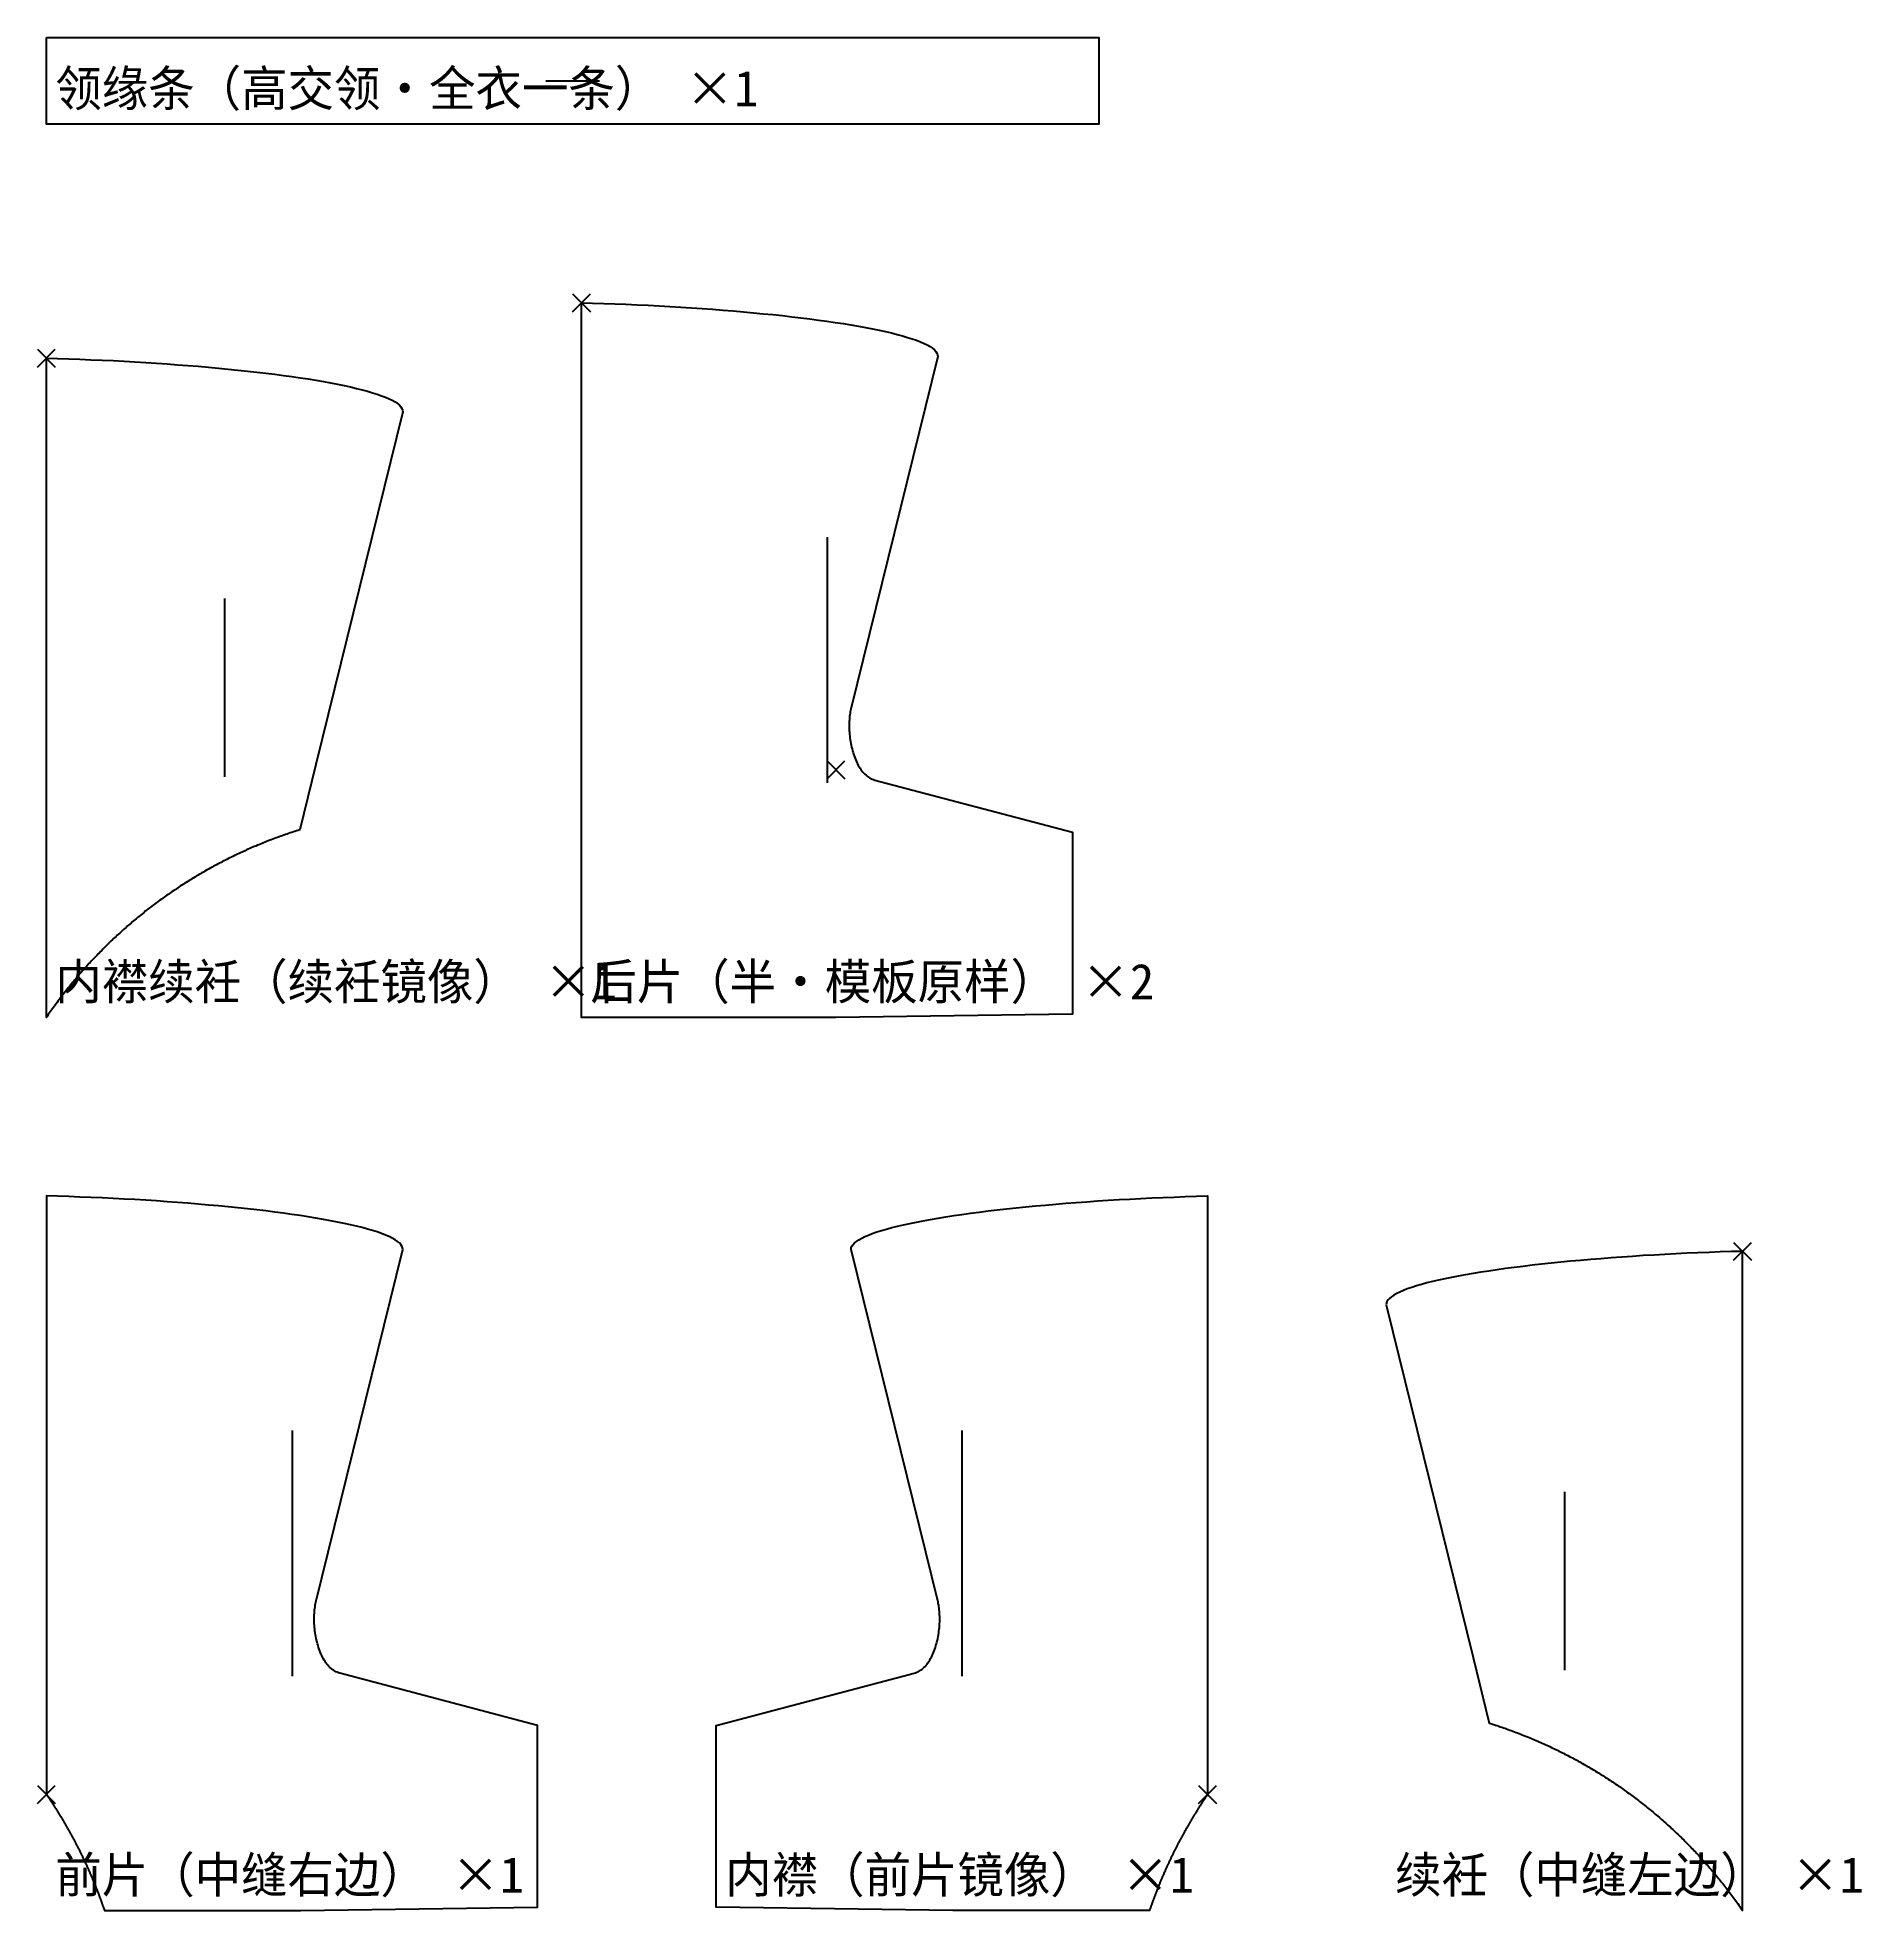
# Model space of a CAD drawing. Header units: millimetres. Extents: x 410 to 2452, y 420 to 2517.
import ezdxf

# ---------------------------------------------------------------- set-up
doc = ezdxf.new("R2010")
doc.units = ezdxf.units.MM
for name, color, linetype in [('CUT_轮廓', 7, 'Continuous'), ('GRAIN_布纹', 3, 'Continuous'), ('NOTCH_刀口', 1, 'Continuous'), ('TEXT_文字', 5, 'Continuous')]:
    doc.layers.add(name, color=color, linetype=linetype)

msp = doc.modelspace()

# ---------------------------------------------------------------- linework, layer by layer
at = {"layer": 'CUT_轮廓'}
for points in [[(420, 2517.1), (1598.3, 2517.1), (1598.3, 2420), (420, 2420), (420, 2517.1)], [(1019, 2220), (1031.5, 2219.7), (1044, 2219.3), (1056.5, 2218.8), (1068.9, 2218.3), (1081.3, 2217.8), (1093.6, 2217.2), (1105.9, 2216.6), (1118.1, 2215.9), (1130.2, 2215.2), (1142.2, 2214.4), (1154.1, 2213.6), (1165.9, 2212.7), (1177.5, 2211.8), (1189, 2210.9), (1200.4, 2209.9), (1211.6, 2208.9), (1222.6, 2207.8), (1233.4, 2206.7), (1244, 2205.6), (1254.5, 2204.4), (1264.7, 2203.2), (1274.6, 2202), (1284.4, 2200.7), (1293.9, 2199.4), (1303.1, 2198), (1312.1, 2196.7), (1320.7, 2195.2), (1329.1, 2193.8), (1337.2, 2192.3), (1344.9, 2190.8), (1352.4, 2189.3), (1359.4, 2187.8), (1366.2, 2186.2), (1372.6, 2184.6), (1378.6, 2183), (1384.2, 2181.3), (1389.4, 2179.7), (1394.3, 2178), (1398.7, 2176.2), (1402.7, 2174.5), (1406.2, 2172.8), (1409.3, 2171), (1412, 2169.2), (1414.2, 2167.4), (1415.9, 2165.6), (1417.1, 2163.7), (1417.8, 2161.9), (1418, 2160), (1320.7, 1765.2), (1320.4, 1763.6), (1320, 1761.9), (1319.8, 1760.2), (1319.5, 1758.5), (1319.3, 1756.7), (1319.1, 1754.9), (1319, 1753), (1318.9, 1751.1), (1318.8, 1749.1), (1318.8, 1747.2), (1318.8, 1745.2), (1318.8, 1743.1), (1318.9, 1741.1), (1319.1, 1739.1), (1319.2, 1737), (1319.4, 1734.9), (1319.7, 1732.9), (1320, 1730.8), (1320.3, 1728.7), (1320.6, 1726.7), (1321, 1724.6), (1321.5, 1722.6), (1322, 1720.5), (1322.5, 1718.5), (1323.1, 1716.6), (1323.7, 1714.6), (1324.3, 1712.7), (1325, 1710.8), (1325.7, 1709), (1326.5, 1707.2), (1327.3, 1705.4), (1328.2, 1703.7), (1329, 1702), (1330, 1700.4), (1331, 1698.9), (1332, 1697.4), (1333, 1696), (1334.1, 1694.6), (1335.3, 1693.4), (1336.5, 1692.2), (1337.7, 1691), (1339, 1690), (1340.3, 1689), (1341.6, 1688.2), (1343, 1687.4), (1344.5, 1686.8), (1346, 1686.2), (1347.5, 1685.7), (1569, 1627.3), (1569, 1423.7), (1304, 1420), (1069, 1420), (1019, 1420), (1019, 2220)], [(819, 2098), (721.7, 1703.2), (703.7, 1629.9), (701.9, 1629.3), (700.1, 1628.8), (698.3, 1628.2), (696.6, 1627.6), (694.8, 1627), (693, 1626.4), (691.2, 1625.8), (689.4, 1625.2), (687.7, 1624.6), (685.9, 1624), (684.1, 1623.4), (682.4, 1622.7), (680.6, 1622.1), (678.9, 1621.5), (677.1, 1620.8), (675.3, 1620.2), (673.6, 1619.5), (671.8, 1618.8), (670.1, 1618.2), (668.4, 1617.5), (666.6, 1616.8), (664.9, 1616.1), (663.1, 1615.4), (661.4, 1614.7), (659.7, 1614), (657.9, 1613.3), (656.2, 1612.6), (654.5, 1611.8), (652.8, 1611.1), (651, 1610.4), (649.3, 1609.6), (647.6, 1608.9), (645.9, 1608.1), (644.2, 1607.4), (642.5, 1606.6), (640.8, 1605.8), (639.1, 1605), (637.4, 1604.3), (635.7, 1603.5), (634, 1602.7), (632.3, 1601.9), (630.6, 1601.1), (628.9, 1600.2), (627.2, 1599.4), (625.5, 1598.6), (623.9, 1597.8), (622.2, 1596.9), (620.5, 1596.1), (618.8, 1595.2), (617.2, 1594.4), (615.5, 1593.5), (613.9, 1592.6), (612.2, 1591.8), (610.5, 1590.9), (608.9, 1590), (607.2, 1589.1), (605.6, 1588.2), (604, 1587.3), (602.3, 1586.4), (600.7, 1585.5), (599.1, 1584.6), (597.4, 1583.6), (595.8, 1582.7), (594.2, 1581.8), (592.6, 1580.8), (591, 1579.9), (589.3, 1578.9), (587.7, 1578), (586.1, 1577), (584.5, 1576), (582.9, 1575.1), (581.3, 1574.1), (579.7, 1573.1), (578.2, 1572.1), (576.6, 1571.1), (575, 1570.1), (573.4, 1569.1), (571.8, 1568.1), (570.3, 1567.1), (568.7, 1566), (567.1, 1565), (565.6, 1564), (564, 1562.9), (562.5, 1561.9), (560.9, 1560.8), (559.4, 1559.8), (557.8, 1558.7), (556.3, 1557.6), (554.8, 1556.6), (553.2, 1555.5), (551.7, 1554.4), (550.2, 1553.3), (548.7, 1552.2), (547.1, 1551.1), (545.6, 1550), (544.1, 1548.9), (542.6, 1547.8), (541.1, 1546.7), (539.6, 1545.5), (538.1, 1544.4), (536.6, 1543.3), (535.2, 1542.1), (533.7, 1541), (532.2, 1539.8), (530.7, 1538.7), (529.3, 1537.5), (527.8, 1536.3), (526.3, 1535.1), (524.9, 1534), (523.4, 1532.8), (522, 1531.6), (520.5, 1530.4), (519.1, 1529.2), (517.7, 1528), (516.2, 1526.8), (514.8, 1525.6), (513.4, 1524.4), (512, 1523.1), (510.6, 1521.9), (509.2, 1520.7), (507.7, 1519.4), (506.3, 1518.2), (505, 1517), (503.6, 1515.7), (502.2, 1514.4), (500.8, 1513.2), (499.4, 1511.9), (498, 1510.6), (496.7, 1509.4), (495.3, 1508.1), (493.9, 1506.8), (492.6, 1505.5), (491.2, 1504.2), (489.9, 1502.9), (488.5, 1501.6), (487.2, 1500.3), (485.9, 1499), (484.5, 1497.7), (483.2, 1496.3), (481.9, 1495), (480.6, 1493.7), (479.3, 1492.3), (478, 1491), (476.7, 1489.6), (475.4, 1488.3), (474.1, 1486.9), (472.8, 1485.6), (471.5, 1484.2), (470.2, 1482.8), (468.9, 1481.5), (467.7, 1480.1), (466.4, 1478.7), (465.2, 1477.3), (463.9, 1475.9), (462.7, 1474.5), (461.4, 1473.1), (460.2, 1471.7), (458.9, 1470.3), (457.7, 1468.9), (456.5, 1467.5), (455.3, 1466.1), (454.1, 1464.6), (452.8, 1463.2), (451.6, 1461.8), (450.4, 1460.3), (449.2, 1458.9), (448.1, 1457.5), (446.9, 1456), (445.7, 1454.6), (444.5, 1453.1), (443.4, 1451.6), (442.2, 1450.2), (441, 1448.7), (439.9, 1447.2), (438.7, 1445.7), (437.6, 1444.3), (436.4, 1442.8), (435.3, 1441.3), (434.2, 1439.8), (433.1, 1438.3), (431.9, 1436.8), (430.8, 1435.3), (429.7, 1433.8), (428.6, 1432.3), (427.5, 1430.7), (426.4, 1429.2), (425.4, 1427.7), (424.3, 1426.2), (423.2, 1424.6), (422.1, 1423.1), (421.1, 1421.5), (420, 1420), (420, 1420), (420, 2158), (432.5, 2157.7), (445, 2157.3), (457.5, 2156.8), (469.9, 2156.3), (482.3, 2155.8), (494.6, 2155.2), (506.9, 2154.6), (519.1, 2153.9), (531.2, 2153.2), (543.2, 2152.4), (555.1, 2151.6), (566.9, 2150.7), (578.5, 2149.8), (590, 2148.9), (601.4, 2147.9), (612.6, 2146.9), (623.6, 2145.8), (634.4, 2144.7), (645, 2143.6), (655.5, 2142.4), (665.7, 2141.2), (675.6, 2140), (685.4, 2138.7), (694.9, 2137.4), (704.1, 2136), (713.1, 2134.7), (721.7, 2133.2), (730.1, 2131.8), (738.2, 2130.3), (745.9, 2128.8), (753.4, 2127.3), (760.4, 2125.8), (767.2, 2124.2), (773.6, 2122.6), (779.6, 2121), (785.2, 2119.3), (790.4, 2117.7), (795.3, 2116), (799.7, 2114.2), (803.7, 2112.5), (807.2, 2110.8), (810.3, 2109), (813, 2107.2), (815.2, 2105.4), (816.9, 2103.6), (818.1, 2101.7), (818.8, 2099.9), (819, 2098)], [(420, 550), (420.4, 549.4), (420.9, 548.7), (421.3, 548.1), (421.7, 547.5), (422.1, 546.9), (422.6, 546.2), (423, 545.6), (423.4, 545), (423.8, 544.3), (424.2, 543.7), (424.7, 543.1), (425.1, 542.4), (425.5, 541.8), (425.9, 541.2), (426.3, 540.5), (426.7, 539.9), (427.2, 539.3), (427.6, 538.6), (428, 538), (428.4, 537.3), (428.8, 536.7), (429.2, 536.1), (429.6, 535.4), (430, 534.8), (430.4, 534.1), (430.8, 533.5), (431.2, 532.9), (431.6, 532.2), (432, 531.6), (432.4, 530.9), (432.8, 530.3), (433.2, 529.6), (433.6, 529), (434, 528.3), (434.4, 527.7), (434.8, 527), (435.2, 526.4), (435.6, 525.7), (436, 525.1), (436.4, 524.4), (436.8, 523.8), (437.2, 523.1), (437.6, 522.5), (438, 521.8), (438.4, 521.2), (438.8, 520.5), (439.1, 519.9), (439.5, 519.2), (439.9, 518.6), (440.3, 517.9), (440.7, 517.3), (441.1, 516.6), (441.4, 516), (441.8, 515.3), (442.2, 514.6), (442.6, 514), (442.9, 513.3), (443.3, 512.7), (443.7, 512), (444.1, 511.3), (444.4, 510.7), (444.8, 510), (445.2, 509.4), (445.6, 508.7), (445.9, 508), (446.3, 507.4), (446.7, 506.7), (447, 506), (447.4, 505.4), (447.8, 504.7), (448.1, 504), (448.5, 503.4), (448.9, 502.7), (449.2, 502), (449.6, 501.4), (449.9, 500.7), (450.3, 500), (450.6, 499.4), (451, 498.7), (451.4, 498), (451.7, 497.3), (452.1, 496.7), (452.4, 496), (452.8, 495.3), (453.1, 494.6), (453.5, 494), (453.8, 493.3), (454.2, 492.6), (454.5, 492), (454.9, 491.3), (455.2, 490.6), (455.5, 489.9), (455.9, 489.2), (456.2, 488.6), (456.6, 487.9), (456.9, 487.2), (457.3, 486.5), (457.6, 485.8), (457.9, 485.2), (458.3, 484.5), (458.6, 483.8), (458.9, 483.1), (459.3, 482.4), (459.6, 481.8), (459.9, 481.1), (460.3, 480.4), (460.6, 479.7), (460.9, 479), (461.2, 478.3), (461.6, 477.7), (461.9, 477), (462.2, 476.3), (462.5, 475.6), (462.9, 474.9), (463.2, 474.2), (463.5, 473.5), (463.8, 472.8), (464.2, 472.2), (464.5, 471.5), (464.8, 470.8), (465.1, 470.1), (465.4, 469.4), (465.7, 468.7), (466, 468), (466.4, 467.3), (466.7, 466.6), (467, 465.9), (467.3, 465.2), (467.6, 464.5), (467.9, 463.8), (468.2, 463.2), (468.5, 462.5), (468.8, 461.8), (469.1, 461.1), (469.4, 460.4), (469.7, 459.7), (470, 459), (470.3, 458.3), (470.6, 457.6), (470.9, 456.9), (471.2, 456.2), (471.5, 455.5), (471.8, 454.8), (472.1, 454.1), (472.4, 453.4), (472.7, 452.7), (473, 452), (473.3, 451.3), (473.5, 450.6), (473.8, 449.9), (474.1, 449.2), (474.4, 448.5), (474.7, 447.8), (475, 447.1), (475.3, 446.3), (475.5, 445.6), (475.8, 444.9), (476.1, 444.2), (476.4, 443.5), (476.7, 442.8), (476.9, 442.1), (477.2, 441.4), (477.5, 440.7), (477.8, 440), (478, 439.3), (478.3, 438.6), (478.6, 437.9), (478.8, 437.1), (479.1, 436.4), (479.4, 435.7), (479.6, 435), (479.9, 434.3), (480.2, 433.6), (480.4, 432.9), (480.7, 432.2), (481, 431.5), (481.2, 430.7), (481.5, 430), (481.7, 429.3), (482, 428.6), (482.2, 427.9), (482.5, 427.2), (482.8, 426.5), (483, 425.7), (483.3, 425), (483.5, 424.3), (483.8, 423.6), (484, 422.9), (484.3, 422.2), (484.5, 421.4), (484.8, 420.7), (485, 420), (705, 420), (970, 423.7), (970, 627.3), (748.5, 685.7), (747, 686.2), (745.5, 686.8), (744, 687.4), (742.6, 688.2), (741.3, 689), (740, 690), (738.7, 691), (737.5, 692.2), (736.3, 693.4), (735.1, 694.6), (734, 696), (733, 697.4), (732, 698.9), (731, 700.4), (730, 702), (729.2, 703.7), (728.3, 705.4), (727.5, 707.2), (726.7, 709), (726, 710.8), (725.3, 712.7), (724.7, 714.6), (724.1, 716.6), (723.5, 718.5), (723, 720.5), (722.5, 722.6), (722, 724.6), (721.6, 726.7), (721.3, 728.7), (721, 730.8), (720.7, 732.9), (720.4, 734.9), (720.2, 737), (720.1, 739.1), (719.9, 741.1), (719.8, 743.1), (719.8, 745.2), (719.8, 747.2), (719.8, 749.1), (719.9, 751.1), (720, 753), (720.1, 754.9), (720.3, 756.7), (720.5, 758.5), (720.8, 760.2), (721, 761.9), (721.4, 763.6), (721.7, 765.2), (819, 1160), (818.8, 1161.9), (818.1, 1163.7), (816.9, 1165.6), (815.2, 1167.4), (813, 1169.2), (810.3, 1171), (807.2, 1172.8), (803.7, 1174.5), (799.7, 1176.2), (795.3, 1178), (790.4, 1179.7), (785.2, 1181.3), (779.6, 1183), (773.6, 1184.6), (767.2, 1186.2), (760.4, 1187.8), (753.4, 1189.3), (745.9, 1190.8), (738.2, 1192.3), (730.1, 1193.8), (721.7, 1195.2), (713.1, 1196.7), (704.1, 1198), (694.9, 1199.4), (685.4, 1200.7), (675.6, 1202), (665.7, 1203.2), (655.5, 1204.4), (645, 1205.6), (634.4, 1206.7), (623.6, 1207.8), (612.6, 1208.9), (601.4, 1209.9), (590, 1210.9), (578.5, 1211.8), (566.9, 1212.7), (555.1, 1213.6), (543.2, 1214.4), (531.2, 1215.2), (519.1, 1215.9), (506.9, 1216.6), (494.6, 1217.2), (482.3, 1217.8), (469.9, 1218.3), (457.5, 1218.8), (445, 1219.3), (432.5, 1219.7), (420, 1220), (420, 550)], [(1720, 550), (1719.6, 549.4), (1719.1, 548.7), (1718.7, 548.1), (1718.3, 547.5), (1717.9, 546.9), (1717.4, 546.2), (1717, 545.6), (1716.6, 545), (1716.2, 544.3), (1715.8, 543.7), (1715.3, 543.1), (1714.9, 542.4), (1714.5, 541.8), (1714.1, 541.2), (1713.7, 540.5), (1713.3, 539.9), (1712.8, 539.3), (1712.4, 538.6), (1712, 538), (1711.6, 537.3), (1711.2, 536.7), (1710.8, 536.1), (1710.4, 535.4), (1710, 534.8), (1709.6, 534.1), (1709.2, 533.5), (1708.8, 532.9), (1708.4, 532.2), (1708, 531.6), (1707.6, 530.9), (1707.2, 530.3), (1706.8, 529.6), (1706.4, 529), (1706, 528.3), (1705.6, 527.7), (1705.2, 527), (1704.8, 526.4), (1704.4, 525.7), (1704, 525.1), (1703.6, 524.4), (1703.2, 523.8), (1702.8, 523.1), (1702.4, 522.5), (1702, 521.8), (1701.6, 521.2), (1701.2, 520.5), (1700.9, 519.9), (1700.5, 519.2), (1700.1, 518.6), (1699.7, 517.9), (1699.3, 517.3), (1698.9, 516.6), (1698.6, 516), (1698.2, 515.3), (1697.8, 514.6), (1697.4, 514), (1697.1, 513.3), (1696.7, 512.7), (1696.3, 512), (1695.9, 511.3), (1695.6, 510.7), (1695.2, 510), (1694.8, 509.4), (1694.4, 508.7), (1694.1, 508), (1693.7, 507.4), (1693.3, 506.7), (1693, 506), (1692.6, 505.4), (1692.2, 504.7), (1691.9, 504), (1691.5, 503.4), (1691.1, 502.7), (1690.8, 502), (1690.4, 501.4), (1690.1, 500.7), (1689.7, 500), (1689.4, 499.4), (1689, 498.7), (1688.6, 498), (1688.3, 497.3), (1687.9, 496.7), (1687.6, 496), (1687.2, 495.3), (1686.9, 494.6), (1686.5, 494), (1686.2, 493.3), (1685.8, 492.6), (1685.5, 492), (1685.1, 491.3), (1684.8, 490.6), (1684.5, 489.9), (1684.1, 489.2), (1683.8, 488.6), (1683.4, 487.9), (1683.1, 487.2), (1682.7, 486.5), (1682.4, 485.8), (1682.1, 485.2), (1681.7, 484.5), (1681.4, 483.8), (1681.1, 483.1), (1680.7, 482.4), (1680.4, 481.8), (1680.1, 481.1), (1679.7, 480.4), (1679.4, 479.7), (1679.1, 479), (1678.8, 478.3), (1678.4, 477.7), (1678.1, 477), (1677.8, 476.3), (1677.5, 475.6), (1677.1, 474.9), (1676.8, 474.2), (1676.5, 473.5), (1676.2, 472.8), (1675.8, 472.2), (1675.5, 471.5), (1675.2, 470.8), (1674.9, 470.1), (1674.6, 469.4), (1674.3, 468.7), (1674, 468), (1673.6, 467.3), (1673.3, 466.6), (1673, 465.9), (1672.7, 465.2), (1672.4, 464.5), (1672.1, 463.8), (1671.8, 463.2), (1671.5, 462.5), (1671.2, 461.8), (1670.9, 461.1), (1670.6, 460.4), (1670.3, 459.7), (1670, 459), (1669.7, 458.3), (1669.4, 457.6), (1669.1, 456.9), (1668.8, 456.2), (1668.5, 455.5), (1668.2, 454.8), (1667.9, 454.1), (1667.6, 453.4), (1667.3, 452.7), (1667, 452), (1666.7, 451.3), (1666.5, 450.6), (1666.2, 449.9), (1665.9, 449.2), (1665.6, 448.5), (1665.3, 447.8), (1665, 447.1), (1664.7, 446.3), (1664.5, 445.6), (1664.2, 444.9), (1663.9, 444.2), (1663.6, 443.5), (1663.3, 442.8), (1663.1, 442.1), (1662.8, 441.4), (1662.5, 440.7), (1662.2, 440), (1662, 439.3), (1661.7, 438.6), (1661.4, 437.9), (1661.2, 437.1), (1660.9, 436.4), (1660.6, 435.7), (1660.4, 435), (1660.1, 434.3), (1659.8, 433.6), (1659.6, 432.9), (1659.3, 432.2), (1659, 431.5), (1658.8, 430.7), (1658.5, 430), (1658.3, 429.3), (1658, 428.6), (1657.8, 427.9), (1657.5, 427.2), (1657.2, 426.5), (1657, 425.7), (1656.7, 425), (1656.5, 424.3), (1656.2, 423.6), (1656, 422.9), (1655.7, 422.2), (1655.5, 421.4), (1655.2, 420.7), (1655, 420), (1435, 420), (1170, 423.7), (1170, 627.3), (1391.5, 685.7), (1393, 686.2), (1394.5, 686.8), (1396, 687.4), (1397.4, 688.2), (1398.7, 689), (1400, 690), (1401.3, 691), (1402.5, 692.2), (1403.7, 693.4), (1404.9, 694.6), (1406, 696), (1407, 697.4), (1408, 698.9), (1409, 700.4), (1410, 702), (1410.8, 703.7), (1411.7, 705.4), (1412.5, 707.2), (1413.3, 709), (1414, 710.8), (1414.7, 712.7), (1415.3, 714.6), (1415.9, 716.6), (1416.5, 718.5), (1417, 720.5), (1417.5, 722.6), (1418, 724.6), (1418.4, 726.7), (1418.7, 728.7), (1419, 730.8), (1419.3, 732.9), (1419.6, 734.9), (1419.8, 737), (1419.9, 739.1), (1420.1, 741.1), (1420.2, 743.1), (1420.2, 745.2), (1420.2, 747.2), (1420.2, 749.1), (1420.1, 751.1), (1420, 753), (1419.9, 754.9), (1419.7, 756.7), (1419.5, 758.5), (1419.2, 760.2), (1419, 761.9), (1418.6, 763.6), (1418.3, 765.2), (1321, 1160), (1321.2, 1161.9), (1321.9, 1163.7), (1323.1, 1165.6), (1324.8, 1167.4), (1327, 1169.2), (1329.7, 1171), (1332.8, 1172.8), (1336.3, 1174.5), (1340.3, 1176.2), (1344.7, 1178), (1349.6, 1179.7), (1354.8, 1181.3), (1360.4, 1183), (1366.4, 1184.6), (1372.8, 1186.2), (1379.6, 1187.8), (1386.6, 1189.3), (1394.1, 1190.8), (1401.8, 1192.3), (1409.9, 1193.8), (1418.3, 1195.2), (1426.9, 1196.7), (1435.9, 1198), (1445.1, 1199.4), (1454.6, 1200.7), (1464.4, 1202), (1474.3, 1203.2), (1484.5, 1204.4), (1495, 1205.6), (1505.6, 1206.7), (1516.4, 1207.8), (1527.4, 1208.9), (1538.6, 1209.9), (1550, 1210.9), (1561.5, 1211.8), (1573.1, 1212.7), (1584.9, 1213.6), (1596.8, 1214.4), (1608.8, 1215.2), (1620.9, 1215.9), (1633.1, 1216.6), (1645.4, 1217.2), (1657.7, 1217.8), (1670.1, 1218.3), (1682.5, 1218.8), (1695, 1219.3), (1707.5, 1219.7), (1720, 1220), (1720, 550)], [(1920, 1098), (2017.3, 703.2), (2035.3, 629.9), (2037.1, 629.3), (2038.9, 628.8), (2040.7, 628.2), (2042.4, 627.6), (2044.2, 627), (2046, 626.4), (2047.8, 625.8), (2049.6, 625.2), (2051.3, 624.6), (2053.1, 624), (2054.9, 623.4), (2056.6, 622.7), (2058.4, 622.1), (2060.1, 621.5), (2061.9, 620.8), (2063.7, 620.2), (2065.4, 619.5), (2067.2, 618.8), (2068.9, 618.2), (2070.6, 617.5), (2072.4, 616.8), (2074.1, 616.1), (2075.9, 615.4), (2077.6, 614.7), (2079.3, 614), (2081.1, 613.3), (2082.8, 612.6), (2084.5, 611.8), (2086.2, 611.1), (2088, 610.4), (2089.7, 609.6), (2091.4, 608.9), (2093.1, 608.1), (2094.8, 607.4), (2096.5, 606.6), (2098.2, 605.8), (2099.9, 605), (2101.6, 604.3), (2103.3, 603.5), (2105, 602.7), (2106.7, 601.9), (2108.4, 601.1), (2110.1, 600.2), (2111.8, 599.4), (2113.5, 598.6), (2115.1, 597.8), (2116.8, 596.9), (2118.5, 596.1), (2120.2, 595.2), (2121.8, 594.4), (2123.5, 593.5), (2125.1, 592.6), (2126.8, 591.8), (2128.5, 590.9), (2130.1, 590), (2131.8, 589.1), (2133.4, 588.2), (2135, 587.3), (2136.7, 586.4), (2138.3, 585.5), (2139.9, 584.6), (2141.6, 583.6), (2143.2, 582.7), (2144.8, 581.8), (2146.4, 580.8), (2148, 579.9), (2149.7, 578.9), (2151.3, 578), (2152.9, 577), (2154.5, 576), (2156.1, 575.1), (2157.7, 574.1), (2159.3, 573.1), (2160.8, 572.1), (2162.4, 571.1), (2164, 570.1), (2165.6, 569.1), (2167.2, 568.1), (2168.7, 567.1), (2170.3, 566), (2171.9, 565), (2173.4, 564), (2175, 562.9), (2176.5, 561.9), (2178.1, 560.8), (2179.6, 559.8), (2181.2, 558.7), (2182.7, 557.6), (2184.2, 556.6), (2185.8, 555.5), (2187.3, 554.4), (2188.8, 553.3), (2190.3, 552.2), (2191.9, 551.1), (2193.4, 550), (2194.9, 548.9), (2196.4, 547.8), (2197.9, 546.7), (2199.4, 545.5), (2200.9, 544.4), (2202.4, 543.3), (2203.8, 542.1), (2205.3, 541), (2206.8, 539.8), (2208.3, 538.7), (2209.7, 537.5), (2211.2, 536.3), (2212.7, 535.1), (2214.1, 534), (2215.6, 532.8), (2217, 531.6), (2218.5, 530.4), (2219.9, 529.2), (2221.3, 528), (2222.8, 526.8), (2224.2, 525.6), (2225.6, 524.4), (2227, 523.1), (2228.4, 521.9), (2229.8, 520.7), (2231.3, 519.4), (2232.7, 518.2), (2234, 517), (2235.4, 515.7), (2236.8, 514.4), (2238.2, 513.2), (2239.6, 511.9), (2241, 510.6), (2242.3, 509.4), (2243.7, 508.1), (2245.1, 506.8), (2246.4, 505.5), (2247.8, 504.2), (2249.1, 502.9), (2250.5, 501.6), (2251.8, 500.3), (2253.1, 499), (2254.5, 497.7), (2255.8, 496.3), (2257.1, 495), (2258.4, 493.7), (2259.7, 492.3), (2261, 491), (2262.3, 489.6), (2263.6, 488.3), (2264.9, 486.9), (2266.2, 485.6), (2267.5, 484.2), (2268.8, 482.8), (2270.1, 481.5), (2271.3, 480.1), (2272.6, 478.7), (2273.8, 477.3), (2275.1, 475.9), (2276.3, 474.5), (2277.6, 473.1), (2278.8, 471.7), (2280.1, 470.3), (2281.3, 468.9), (2282.5, 467.5), (2283.7, 466.1), (2284.9, 464.6), (2286.2, 463.2), (2287.4, 461.8), (2288.6, 460.3), (2289.8, 458.9), (2290.9, 457.5), (2292.1, 456), (2293.3, 454.6), (2294.5, 453.1), (2295.6, 451.6), (2296.8, 450.2), (2298, 448.7), (2299.1, 447.2), (2300.3, 445.7), (2301.4, 444.3), (2302.6, 442.8), (2303.7, 441.3), (2304.8, 439.8), (2305.9, 438.3), (2307.1, 436.8), (2308.2, 435.3), (2309.3, 433.8), (2310.4, 432.3), (2311.5, 430.7), (2312.6, 429.2), (2313.6, 427.7), (2314.7, 426.2), (2315.8, 424.6), (2316.9, 423.1), (2317.9, 421.5), (2319, 420), (2319, 420), (2319, 1158), (2306.5, 1157.7), (2294, 1157.3), (2281.5, 1156.8), (2269.1, 1156.3), (2256.7, 1155.8), (2244.4, 1155.2), (2232.1, 1154.6), (2219.9, 1153.9), (2207.8, 1153.2), (2195.8, 1152.4), (2183.9, 1151.6), (2172.1, 1150.7), (2160.5, 1149.8), (2149, 1148.9), (2137.6, 1147.9), (2126.4, 1146.9), (2115.4, 1145.8), (2104.6, 1144.7), (2094, 1143.6), (2083.5, 1142.4), (2073.3, 1141.2), (2063.4, 1140), (2053.6, 1138.7), (2044.1, 1137.4), (2034.9, 1136), (2025.9, 1134.7), (2017.3, 1133.2), (2008.9, 1131.8), (2000.8, 1130.3), (1993.1, 1128.8), (1985.6, 1127.3), (1978.6, 1125.8), (1971.8, 1124.2), (1965.4, 1122.6), (1959.4, 1121), (1953.8, 1119.3), (1948.6, 1117.7), (1943.7, 1116), (1939.3, 1114.2), (1935.3, 1112.5), (1931.8, 1110.8), (1928.7, 1109), (1926, 1107.2), (1923.8, 1105.4), (1922.1, 1103.6), (1920.9, 1101.7), (1920.2, 1099.9), (1920, 1098)]]:
    msp.add_lwpolyline(points, close=True, dxfattribs=at)
at = {"layer": 'GRAIN_布纹'}
for p, q in [((979.1, 2468.6), (1039.2, 2468.6)), ((1294, 1957.5), (1294, 1682.5)), ((619.5, 1888.8), (619.5, 1689.2)), ((695, 957.5), (695, 682.5)), ((1445, 957.5), (1445, 682.5)), ((2119.5, 888.8), (2119.5, 689.2))]:
    msp.add_line(p, q, dxfattribs=at)
at = {"layer": 'NOTCH_刀口'}
for p, q in [((1009, 2210), (1029, 2230)), ((1009, 2230), (1029, 2210)), ((410, 2148), (430, 2168)), ((410, 2168), (430, 2148)), ((1294, 1687.2), (1314, 1707.2)), ((1294, 1707.2), (1314, 1687.2)), ((2309, 1148), (2329, 1168)), ((2309, 1168), (2329, 1148)), ((410, 540), (430, 560)), ((410, 560), (430, 540)), ((1710, 540), (1730, 560)), ((1710, 560), (1730, 540))]:
    msp.add_line(p, q, dxfattribs=at)

# ---------------------------------------------------------------- texts
at = {"layer": 'TEXT_文字'}
for s, p in [('领缘条（高交领·全衣一条） ×1', (430, 2440)), ('内襟续衽（续衽镜像） ×1', (430, 1440)), ('后片（半·模板原样） ×2', (1029, 1440)), ('前片（中缝右边） ×1', (430, 440)), ('内襟（前片镜像） ×1', (1180, 440)), ('续衽（中缝左边） ×1', (1930, 440))]:
    msp.add_text(s, height=40, dxfattribs=at).set_placement(p)

doc.saveas('drawing.dxf')
